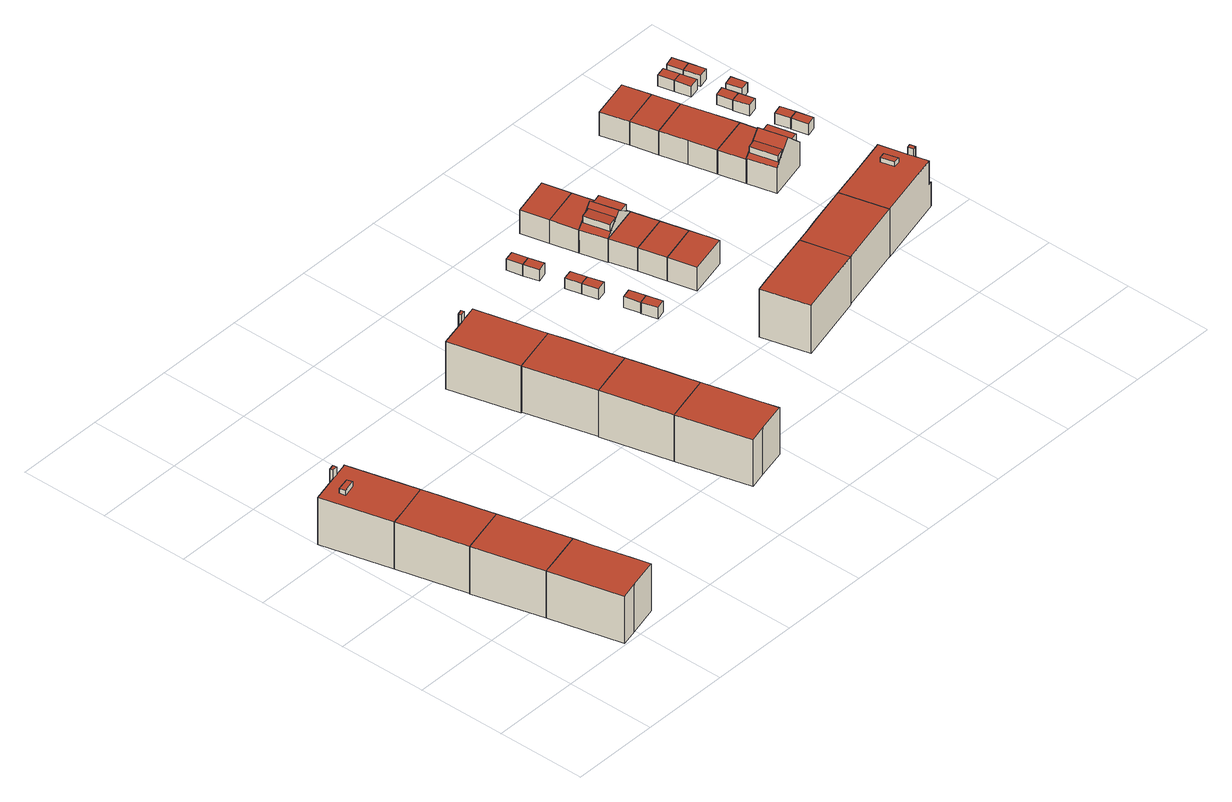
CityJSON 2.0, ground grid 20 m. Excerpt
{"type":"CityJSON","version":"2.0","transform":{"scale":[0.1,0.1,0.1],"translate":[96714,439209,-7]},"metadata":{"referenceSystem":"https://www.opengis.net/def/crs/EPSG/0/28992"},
"CityObjects":{
"building1":{"type":"Building","attributes":{"measuredHeight":11.53,"yearOfConstruction":1963},"address":[{"CountryName":"Nederland","LocalityName":"Rotterdam","ThoroughfareNumber":"136-138","ThoroughfareName":"Philip Vingboonsstraat","PostalCode":"3067ZD"}],"geometry":[{"type":"Solid","lod":"2","boundaries":[[[[0,1,2,3,4,5,6,7]],[[8,9,10,11,12,13,14,15]],[[5,4,11,10]],[[4,3,12,11]],[[6,5,10,9]],[[7,6,9,8]],[[0,7,8,15]],[[15,14,1,0]],[[14,13,2,1]],[[13,12,3,2]]]],"semantics":{"surfaces":[{"type":"GroundSurface"},{"type":"RoofSurface"},{"type":"WallSurface"}],"values":[[0,1,2,2,2,2,2,2,2,2]]}}]},
"building2":{"type":"Building","attributes":{"measuredHeight":11.53,"yearOfConstruction":1963},"address":[{"CountryName":"Nederland","LocalityName":"Rotterdam","ThoroughfareNumber":"128-124","ThoroughfareName":"Philip Vingboonsstraat","PostalCode":"3067ZD"}],"geometry":[{"type":"Solid","lod":"2","boundaries":[[[[5,4,3,16,17,18,19,20]],[[21,22,23,24,25,12,11,10]],[[20,19,22,21]],[[5,20,21,10]],[[19,18,23,22]],[[10,11,4,5]],[[11,12,3,4]],[[12,25,16,3]],[[17,16,25,24]],[[18,17,24,23]]]],"semantics":{"surfaces":[{"type":"GroundSurface"},{"type":"RoofSurface"},{"type":"WallSurface"}],"values":[[0,1,2,2,2,2,2,2,2,2]]}}]},
"building3":{"type":"Building","attributes":{"measuredHeight":11.46,"yearOfConstruction":1963},"address":[{"CountryName":"Nederland","LocalityName":"Rotterdam","ThoroughfareNumber":"104-100","ThoroughfareName":"Philip Vingboonsstraat","PostalCode":"3067ZD"}],"geometry":[{"type":"Solid","lod":"2","boundaries":[[[[26,27,28,29,30,31,32,33]],[[34,35,36,37,38,25,24,23]],[[33,32,35,34]],[[26,33,34,23]],[[32,31,36,35]],[[23,24,27,26]],[[24,25,28,27]],[[25,38,29,28]],[[30,29,38,37]],[[31,30,37,36]]]],"semantics":{"surfaces":[{"type":"GroundSurface"},{"type":"RoofSurface"},{"type":"WallSurface"}],"values":[[0,1,2,2,2,2,2,2,2,2]]}}]},
"building4":{"type":"Building","attributes":{"measuredHeight":13.37,"yearOfConstruction":1963},"address":[{"CountryName":"Nederland","LocalityName":"Rotterdam","ThoroughfareNumber":"98-86","ThoroughfareName":"Philip Vingboonsstraat","PostalCode":"3067ZD"}],"geometry":[{"type":"Solid","lod":"2","boundaries":[[[[39,40,41,31,30,29,42,43,44,45,46,47]],[[48,49,50,51]],[[52,53,54,55,56,38,37,36,57,58],[59,60,61,62]],[[63,64,65,66]],[[50,49,61,60]],[[51,50,60,59]],[[59,62,48,51]],[[62,61,49,48]],[[66,65,55,54]],[[41,40,58,57]],[[31,41,57,36]],[[36,37,30,31]],[[37,38,29,30]],[[38,56,42,29]],[[43,42,56,55]],[[45,44,64,63]],[[47,46,54,53]],[[39,47,53,52]],[[40,39,52,58]],[[55,65,64,44,43]],[[54,46,45,63,66]]]],"semantics":{"surfaces":[{"type":"GroundSurface"},{"type":"RoofSurface"},{"type":"WallSurface"}],"values":[[0,1,1,1,2,2,2,2,2,2,2,2,2,2,2,2,2,2,2,2,2]]}}]},
"building5":{"type":"Building","attributes":{"measuredHeight":2.8,"yearOfConstruction":1963},"address":[{"CountryName":"Nederland","LocalityName":"Rotterdam"}],"geometry":[{"type":"Solid","lod":"2","boundaries":[[[[67,68,69,70]],[[71,72,73,74]],[[73,72,69,68]],[[70,69,72,71]],[[67,70,71,74]],[[74,73,68,67]]]],"semantics":{"surfaces":[{"type":"GroundSurface"},{"type":"RoofSurface"},{"type":"WallSurface"}],"values":[[0,1,2,2,2,2]]}}]},
"building6":{"type":"Building","attributes":{"measuredHeight":11.37,"yearOfConstruction":1963},"address":[{"CountryName":"Nederland","LocalityName":"Rotterdam","ThoroughfareNumber":"68-72","ThoroughfareName":"Philip Vingboonsstraat","PostalCode":"3067ZC"}],"geometry":[{"type":"Solid","lod":"2","boundaries":[[[[75,76,77,78,79,80,81,82]],[[83,84,85,86,87,88,89,90]],[[80,79,86,85]],[[79,78,87,86]],[[81,80,85,84]],[[82,81,84,83]],[[75,82,83,90]],[[90,89,76,75]],[[89,88,77,76]],[[88,87,78,77]]]],"semantics":{"surfaces":[{"type":"GroundSurface"},{"type":"RoofSurface"},{"type":"WallSurface"}],"values":[[0,1,2,2,2,2,2,2,2,2]]}}]},
"building7":{"type":"Building","attributes":{"measuredHeight":11.37,"yearOfConstruction":1963},"address":[{"CountryName":"Nederland","LocalityName":"Rotterdam","ThoroughfareNumber":"60-54","ThoroughfareName":"Philip Vingboonsstraat","PostalCode":"3067ZC"}],"geometry":[{"type":"Solid","lod":"2","boundaries":[[[[91,80,79,78,92,93,94,95]],[[96,97,98,99,87,86,85,100]],[[91,95,96,100]],[[80,91,100,85]],[[95,94,97,96]],[[85,86,79,80]],[[86,87,78,79]],[[87,99,92,78]],[[93,92,99,98]],[[94,93,98,97]]]],"semantics":{"surfaces":[{"type":"GroundSurface"},{"type":"RoofSurface"},{"type":"WallSurface"}],"values":[[0,1,2,2,2,2,2,2,2,2]]}}]},
"building8":{"type":"Building","attributes":{"measuredHeight":11.25,"yearOfConstruction":1963},"address":[{"CountryName":"Nederland","LocalityName":"Rotterdam","ThoroughfareNumber":"40-42","ThoroughfareName":"Philip Vingboonsstraat","PostalCode":"3067ZC"}],"geometry":[{"type":"Solid","lod":"2","boundaries":[[[[101,102,103,104,105,106,107,108]],[[109,110,111,112,113,99,98,97]],[[106,105,112,111]],[[105,104,113,112]],[[107,106,111,110]],[[108,107,110,109]],[[101,108,109,97]],[[97,98,102,101]],[[98,99,103,102]],[[99,113,104,103]]]],"semantics":{"surfaces":[{"type":"GroundSurface"},{"type":"RoofSurface"},{"type":"WallSurface"}],"values":[[0,1,2,2,2,2,2,2,2,2]]}}]},
"building9":{"type":"Building","attributes":{"measuredHeight":13.31,"yearOfConstruction":1963},"address":[{"CountryName":"Nederland","LocalityName":"Rotterdam","ThoroughfareNumber":"26-30","ThoroughfareName":"Philip Vingboonsstraat","PostalCode":"3067ZC"}],"geometry":[{"type":"Solid","lod":"2","boundaries":[[[[114,115,116,117,118,119,120,121,122,123,124,125]],[[126,127,128,129,130,113,112,111,131,132]],[[133,134,135,136]],[[136,135,129,128]],[[116,115,132,131]],[[117,116,131,111]],[[111,112,118,117]],[[112,113,119,118]],[[113,130,120,119]],[[121,120,130,129]],[[123,122,134,133]],[[125,124,128,127]],[[114,125,127,126]],[[115,114,126,132]],[[129,135,134,122,121]],[[128,124,123,133,136]]]],"semantics":{"surfaces":[{"type":"GroundSurface"},{"type":"RoofSurface"},{"type":"WallSurface"}],"values":[[0,1,1,2,2,2,2,2,2,2,2,2,2,2,2,2]]}}]},
"building10":{"type":"Building","attributes":{"measuredHeight":2.75,"yearOfConstruction":1963},"address":[{"CountryName":"Nederland","LocalityName":"Rotterdam"}],"geometry":[{"type":"Solid","lod":"2","boundaries":[[[[137,138,139,140]],[[141,142,143,144]],[[143,142,139,138]],[[140,139,142,141]],[[137,140,141,144]],[[144,143,138,137]]]],"semantics":{"surfaces":[{"type":"GroundSurface"},{"type":"RoofSurface"},{"type":"WallSurface"}],"values":[[0,1,2,2,2,2]]}}]},
"building11":{"type":"Building","attributes":{"measuredHeight":2.69,"yearOfConstruction":1964},"address":[{"CountryName":"Nederland","LocalityName":"Rotterdam"}],"geometry":[{"type":"Solid","lod":"2","boundaries":[[[[145,146,147,148]],[[149,150,151,152]],[[148,147,150,149]],[[145,148,149,152]],[[152,151,146,145]],[[151,150,147,146]]]],"semantics":{"surfaces":[{"type":"GroundSurface"},{"type":"RoofSurface"},{"type":"WallSurface"}],"values":[[0,1,2,2,2,2]]}}]},
"building12":{"type":"Building","attributes":{"measuredHeight":2.66,"yearOfConstruction":1964},"address":[{"CountryName":"Nederland","LocalityName":"Rotterdam"}],"geometry":[{"type":"Solid","lod":"2","boundaries":[[[[153,154,155,156]],[[157,158,150,149]],[[150,158,155,154]],[[156,155,158,157]],[[153,156,157,149]],[[149,150,154,153]]]],"semantics":{"surfaces":[{"type":"GroundSurface"},{"type":"RoofSurface"},{"type":"WallSurface"}],"values":[[0,1,2,2,2,2]]}}]},
"building13":{"type":"Building","attributes":{"measuredHeight":2.65,"yearOfConstruction":1964},"address":[{"CountryName":"Nederland","LocalityName":"Rotterdam"}],"geometry":[{"type":"Solid","lod":"2","boundaries":[[[[159,160,161,162]],[[163,164,165,166]],[[162,161,164,163]],[[159,162,163,166]],[[166,165,160,159]],[[165,164,161,160]]]],"semantics":{"surfaces":[{"type":"GroundSurface"},{"type":"RoofSurface"},{"type":"WallSurface"}],"values":[[0,1,2,2,2,2]]}}]},
"building14":{"type":"Building","attributes":{"measuredHeight":2.65,"yearOfConstruction":1964},"address":[{"CountryName":"Nederland","LocalityName":"Rotterdam"}],"geometry":[{"type":"Solid","lod":"2","boundaries":[[[[162,161,167,168]],[[169,170,164,163]],[[168,167,170,169]],[[162,168,169,163]],[[163,164,161,162]],[[164,170,167,161]]]],"semantics":{"surfaces":[{"type":"GroundSurface"},{"type":"RoofSurface"},{"type":"WallSurface"}],"values":[[0,1,2,2,2,2]]}}]},
"building15":{"type":"Building","attributes":{"measuredHeight":2.7,"yearOfConstruction":1964},"address":[{"CountryName":"Nederland","LocalityName":"Rotterdam"}],"geometry":[{"type":"Solid","lod":"2","boundaries":[[[[171,172,173,174]],[[175,176,177,178]],[[174,173,176,175]],[[171,174,175,178]],[[178,177,172,171]],[[177,176,173,172]]]],"semantics":{"surfaces":[{"type":"GroundSurface"},{"type":"RoofSurface"},{"type":"WallSurface"}],"values":[[0,1,2,2,2,2]]}}]},
"building16":{"type":"Building","attributes":{"measuredHeight":2.7,"yearOfConstruction":1964},"address":[{"CountryName":"Nederland","LocalityName":"Rotterdam"}],"geometry":[{"type":"Solid","lod":"2","boundaries":[[[[174,173,179,180]],[[181,182,176,175]],[[180,179,182,181]],[[174,180,181,175]],[[175,176,173,174]],[[176,182,179,173]]]],"semantics":{"surfaces":[{"type":"GroundSurface"},{"type":"RoofSurface"},{"type":"WallSurface"}],"values":[[0,1,2,2,2,2]]}}]},
"building17":{"type":"Building","attributes":{"measuredHeight":11.73,"yearOfConstruction":1971},"address":[{"CountryName":"Nederland","LocalityName":"Rotterdam","ThoroughfareNumber":"84-82","ThoroughfareName":"Vredeman de Vriesstraat","PostalCode":"3067ZL"}],"geometry":[{"type":"Solid","lod":"2","boundaries":[[[[183,184,185,186,187,188]],[[189,190,191,192,193,194]],[[192,191,186,185]],[[187,186,191,190]],[[188,187,190,189]],[[183,188,189,194]],[[184,183,194,193]],[[193,192,185,184]]]],"semantics":{"surfaces":[{"type":"GroundSurface"},{"type":"RoofSurface"},{"type":"WallSurface"}],"values":[[0,1,2,2,2,2,2,2]]}}]},
"building18":{"type":"Building","attributes":{"measuredHeight":5.78,"yearOfConstruction":1964},"address":[{"CountryName":"Nederland","LocalityName":"Rotterdam","ThoroughfareNumber":"86","ThoroughfareName":"Vredeman de Vriesstraat","PostalCode":"3067ZL"}],"geometry":[{"type":"Solid","lod":"2","boundaries":[[[[195,196,197,198]],[[199,200,201,202]],[[198,197,200,199]],[[195,198,199,202]],[[202,201,196,195]],[[201,200,197,196]]]],"semantics":{"surfaces":[{"type":"GroundSurface"},{"type":"RoofSurface"},{"type":"WallSurface"}],"values":[[0,1,2,2,2,2]]}}]},
"building19":{"type":"Building","attributes":{"measuredHeight":5.69,"yearOfConstruction":1964},"address":[{"CountryName":"Nederland","LocalityName":"Rotterdam","ThoroughfareNumber":"88","ThoroughfareName":"Vredeman de Vriesstraat","PostalCode":"3067ZL"}],"geometry":[{"type":"Solid","lod":"2","boundaries":[[[[203,204,205,206]],[[207,208,200,199]],[[206,205,208,207]],[[203,206,207,199]],[[199,200,204,203]],[[200,208,205,204]]]],"semantics":{"surfaces":[{"type":"GroundSurface"},{"type":"RoofSurface"},{"type":"WallSurface"}],"values":[[0,1,2,2,2,2]]}}]},
"building20":{"type":"Building","attributes":{"measuredHeight":5.69,"yearOfConstruction":1964},"address":[{"CountryName":"Nederland","LocalityName":"Rotterdam","ThoroughfareNumber":"90","ThoroughfareName":"Vredeman de Vriesstraat","PostalCode":"3067ZL"}],"geometry":[{"type":"Solid","lod":"2","boundaries":[[[[206,205,209,210]],[[211,212,208,207]],[[210,209,212,211]],[[206,210,211,207]],[[207,208,205,206]],[[208,212,209,205]]]],"semantics":{"surfaces":[{"type":"GroundSurface"},{"type":"RoofSurface"},{"type":"WallSurface"}],"values":[[0,1,2,2,2,2]]}}]},
"building21":{"type":"Building","attributes":{"measuredHeight":9.36,"yearOfConstruction":1964},"address":[{"CountryName":"Nederland","LocalityName":"Rotterdam","ThoroughfareNumber":"92","ThoroughfareName":"Vredeman de Vriesstraat","PostalCode":"3067ZL"}],"children":["building21-1","building21-2"],"geometry":[{"type":"Solid","lod":"2","boundaries":[[[[213,214,215,216]],[[217,218,212,219],[220,221,222,223]],[[224,217,219,211],[225,226,227,228]],[[224,216,215,218,217]],[[213,216,224,211]],[[211,219,212,214,213]],[[212,218,215,214]],[[223,229,230,220]],[[230,229,222,221]],[[220,230,221]],[[223,222,229]],[[231,227,226,232]],[[225,228,231,232]],[[231,228,227]],[[232,226,225]]]],"semantics":{"surfaces":[{"type":"GroundSurface"},{"type":"RoofSurface"},{"type":"WallSurface"}],"values":[[0,1,1,2,2,2,2,1,2,2,2,1,2,2,2]]}}]},
"building21-1":{"type":"BuildingInstallation","parents":["building21"],"geometry":[{"type":"MultiSurface","lod":"2","boundaries":[[[223,229,230,220]],[[223,222,229]],[[220,230,221]],[[230,229,222,221]]],"semantics":{"surfaces":[{"type":"RoofSurface"},{"type":"WallSurface"}],"values":[0,1,1,1]}}]},
"building21-2":{"type":"BuildingInstallation","parents":["building21"],"geometry":[{"type":"MultiSurface","lod":"2","boundaries":[[[231,227,226,232]],[[232,226,225]],[[231,228,227]],[[225,228,231,232]]],"semantics":{"surfaces":[{"type":"RoofSurface"},{"type":"WallSurface"}],"values":[0,1,1,1]}}]},
"building22":{"type":"Building","attributes":{"measuredHeight":5.77,"yearOfConstruction":1964},"address":[{"CountryName":"Nederland","LocalityName":"Rotterdam","ThoroughfareNumber":"94","ThoroughfareName":"Vredeman de Vriesstraat","PostalCode":"3067ZL"}],"geometry":[{"type":"Solid","lod":"2","boundaries":[[[[216,215,233,234]],[[235,236,218,224]],[[216,234,235,224]],[[224,218,215,216]],[[218,236,233,215]],[[234,233,236,235]]]],"semantics":{"surfaces":[{"type":"GroundSurface"},{"type":"RoofSurface"},{"type":"WallSurface"}],"values":[[0,1,2,2,2,2]]}}]},
"building23":{"type":"Building","attributes":{"measuredHeight":5.76,"yearOfConstruction":1964},"address":[{"CountryName":"Nederland","LocalityName":"Rotterdam","ThoroughfareNumber":"96","ThoroughfareName":"Vredeman de Vriesstraat","PostalCode":"3067ZL"}],"geometry":[{"type":"Solid","lod":"2","boundaries":[[[[234,233,237,238]],[[239,240,236,235]],[[236,240,237,233]],[[238,237,240,239]],[[234,238,239,235]],[[235,236,233,234]]]],"semantics":{"surfaces":[{"type":"GroundSurface"},{"type":"RoofSurface"},{"type":"WallSurface"}],"values":[[0,1,2,2,2,2]]}}]},
"building24":{"type":"Building","attributes":{"measuredHeight":11.46,"yearOfConstruction":1964},"address":[{"CountryName":"Nederland","LocalityName":"Rotterdam","ThoroughfareNumber":"72-64","ThoroughfareName":"Vredeman de Vriesstraat","PostalCode":"3067ZL"}],"geometry":[{"type":"Solid","lod":"2","boundaries":[[[[241,242,243,244]],[[245,246,247,248,242,241]],[[244,243,194,193,249,250]],[[242,248,194,243]],[[245,241,244,250]],[[246,245,250,249]],[[249,193,247,246]],[[193,194,248,247]]]],"semantics":{"surfaces":[{"type":"WallSurface"},{"type":"GroundSurface"},{"type":"RoofSurface"}],"values":[[0,1,2,0,0,0,0,0]]}}]},
"building25":{"type":"Building","attributes":{"measuredHeight":13.42,"yearOfConstruction":1964},"address":[{"CountryName":"Nederland","LocalityName":"Rotterdam","ThoroughfareNumber":"50-52","ThoroughfareName":"Vredeman de Vriesstraat","PostalCode":"3067ZL"}],"geometry":[{"type":"Solid","lod":"2","boundaries":[[[[251,252,253,254,255,256,257,258,259,260,261,262]],[[263,264,265,266]],[[267,268,269,270]],[[271,272,273,274,250,249,275,276,277],[278,279,280,281]],[[282,283,284,285]],[[266,265,279,278]],[[278,281,263,266]],[[281,280,264,263]],[[265,264,280,279]],[[269,268,276,275]],[[268,253,252,277,276]],[[284,283,271,277]],[[258,257,250,274]],[[259,258,274,273]],[[260,259,273,272]],[[261,260,272,271]],[[251,262,282,285]],[[254,253,268,267]],[[255,254,267,270]],[[269,275,249,256,255,270]],[[249,250,257,256]],[[282,262,261,271,283]],[[285,284,277,252,251]]]],"semantics":{"surfaces":[{"type":"GroundSurface"},{"type":"RoofSurface"},{"type":"WallSurface"}],"values":[[0,1,1,1,1,2,2,2,2,2,2,2,2,2,2,2,2,2,2,2,2,2,2]]}}]},
"building26":{"type":"Building","attributes":{"measuredHeight":10.34,"yearOfConstruction":1963},"address":[{"CountryName":"Nederland","LocalityName":"Rotterdam","ThoroughfareNumber":"15","ThoroughfareName":"Vredeman de Vriesstraat","PostalCode":"3067ZJ"}],"children":["building26-1","building26-2"],"geometry":[{"type":"Solid","lod":"2","boundaries":[[[[286,287,288,289]],[[290,291,292,293],[294,295,296,297]],[[291,298,299,292],[300,301,302,303]],[[290,289,288,298,291]],[[286,289,290,293]],[[293,292,299,287,286]],[[299,298,288,287]],[[304,296,295,305]],[[294,297,304,305]],[[305,295,294]],[[304,297,296]],[[303,306,307,300]],[[307,306,302,301]],[[303,302,306]],[[300,307,301]]]],"semantics":{"surfaces":[{"type":"GroundSurface"},{"type":"RoofSurface"},{"type":"WallSurface"}],"values":[[0,1,1,2,2,2,2,1,2,2,2,1,2,2,2]]}}]},
"building26-1":{"type":"BuildingInstallation","parents":["building26"],"geometry":[{"type":"MultiSurface","lod":"2","boundaries":[[[304,296,295,305]],[[304,297,296]],[[305,295,294]],[[294,297,304,305]]],"semantics":{"surfaces":[{"type":"RoofSurface"},{"type":"WallSurface"}],"values":[0,1,1,1]}}]},
"building26-2":{"type":"BuildingInstallation","parents":["building26"],"geometry":[{"type":"MultiSurface","lod":"2","boundaries":[[[303,302,306]],[[307,306,302,301]],[[303,306,307,300]],[[300,307,301]]],"semantics":{"surfaces":[{"type":"WallSurface"},{"type":"RoofSurface"}],"values":[0,0,1,0]}}]},
"building27":{"type":"Building","attributes":{"measuredHeight":5.9,"yearOfConstruction":1963},"address":[{"CountryName":"Nederland","LocalityName":"Rotterdam","ThoroughfareNumber":"17","ThoroughfareName":"Vredeman de Vriesstraat","PostalCode":"3067ZJ"}],"geometry":[{"type":"Solid","lod":"2","boundaries":[[[[289,288,308,309]],[[310,311,312,290]],[[309,308,311,310]],[[289,309,310,290]],[[290,312,288,289]],[[312,311,308,288]]]],"semantics":{"surfaces":[{"type":"GroundSurface"},{"type":"RoofSurface"},{"type":"WallSurface"}],"values":[[0,1,2,2,2,2]]}}]},
"building28":{"type":"Building","attributes":{"measuredHeight":5.83,"yearOfConstruction":1964},"address":[{"CountryName":"Nederland","LocalityName":"Rotterdam","ThoroughfareNumber":"21-19","ThoroughfareName":"Vredeman de Vriesstraat","PostalCode":"3067ZJ"}],"geometry":[{"type":"Solid","lod":"2","boundaries":[[[[313,314,315,316,317,318]],[[319,320,321,322,311,310]],[[313,318,319,310]],[[318,317,320,319]],[[310,311,314,313]],[[311,322,315,314]],[[322,321,316,315]],[[317,316,321,320]]]],"semantics":{"surfaces":[{"type":"GroundSurface"},{"type":"RoofSurface"},{"type":"WallSurface"}],"values":[[0,1,2,2,2,2,2,2]]}}]},
"building29":{"type":"Building","attributes":{"measuredHeight":5.83,"yearOfConstruction":1964},"address":[{"CountryName":"Nederland","LocalityName":"Rotterdam","ThoroughfareNumber":"23","ThoroughfareName":"Vredeman de Vriesstraat","PostalCode":"3067ZJ"}],"geometry":[{"type":"Solid","lod":"2","boundaries":[[[[317,316,323,324]],[[325,326,321,320]],[[324,323,326,325]],[[317,324,325,320]],[[320,321,316,317]],[[321,326,323,316]]]],"semantics":{"surfaces":[{"type":"GroundSurface"},{"type":"RoofSurface"},{"type":"WallSurface"}],"values":[[0,1,2,2,2,2]]}}]},
"building30":{"type":"Building","attributes":{"measuredHeight":5.86,"yearOfConstruction":1964},"address":[{"CountryName":"Nederland","LocalityName":"Rotterdam","ThoroughfareNumber":"25","ThoroughfareName":"Vredeman de Vriesstraat","PostalCode":"3067ZJ"}],"geometry":[{"type":"Solid","lod":"2","boundaries":[[[[324,323,327,328]],[[329,330,326,325]],[[326,330,327,323]],[[328,327,330,329]],[[324,328,329,325]],[[325,326,323,324]]]],"semantics":{"surfaces":[{"type":"GroundSurface"},{"type":"RoofSurface"},{"type":"WallSurface"}],"values":[[0,1,2,2,2,2]]}}]},
"building31":{"type":"Building","attributes":{"measuredHeight":2.71,"yearOfConstruction":1963},"address":[{"CountryName":"Nederland","LocalityName":"Rotterdam"}],"geometry":[{"type":"Solid","lod":"2","boundaries":[[[[331,332,333,334]],[[335,336,337,338]],[[334,333,336,335]],[[331,334,335,338]],[[338,337,332,331]],[[337,336,333,332]]]],"semantics":{"surfaces":[{"type":"GroundSurface"},{"type":"RoofSurface"},{"type":"WallSurface"}],"values":[[0,1,2,2,2,2]]}}]},
"building32":{"type":"Building","attributes":{"measuredHeight":2.63,"yearOfConstruction":1963},"address":[{"CountryName":"Nederland","LocalityName":"Rotterdam"}],"geometry":[{"type":"Solid","lod":"2","boundaries":[[[[339,340,341,342]],[[343,344,336,335]],[[336,344,341,340]],[[342,341,344,343]],[[339,342,343,335]],[[335,336,340,339]]]],"semantics":{"surfaces":[{"type":"GroundSurface"},{"type":"RoofSurface"},{"type":"WallSurface"}],"values":[[0,1,2,2,2,2]]}}]},
"building33":{"type":"Building","attributes":{"measuredHeight":2.63,"yearOfConstruction":1964},"address":[{"CountryName":"Nederland","LocalityName":"Rotterdam"}],"geometry":[{"type":"Solid","lod":"2","boundaries":[[[[345,346,347,348]],[[349,350,351,352]],[[345,348,349,352]],[[352,351,346,345]],[[351,350,347,346]],[[348,347,350,349]]]],"semantics":{"surfaces":[{"type":"GroundSurface"},{"type":"RoofSurface"},{"type":"WallSurface"}],"values":[[0,1,2,2,2,2]]}}]},
"building34":{"type":"Building","attributes":{"measuredHeight":2.6,"yearOfConstruction":1963},"address":[{"CountryName":"Nederland","LocalityName":"Rotterdam"}],"geometry":[{"type":"Solid","lod":"2","boundaries":[[[[353,354,355,356]],[[357,358,350,349]],[[350,358,355,354]],[[356,355,358,357]],[[353,356,357,349]],[[349,350,354,353]]]],"semantics":{"surfaces":[{"type":"GroundSurface"},{"type":"RoofSurface"},{"type":"WallSurface"}],"values":[[0,1,2,2,2,2]]}}]},
"building35":{"type":"Building","attributes":{"measuredHeight":2.64,"yearOfConstruction":1964},"address":[{"CountryName":"Nederland","LocalityName":"Rotterdam"}],"geometry":[{"type":"Solid","lod":"2","boundaries":[[[[359,360,361,362]],[[363,364,365,366]],[[362,361,364,363]],[[359,362,363,366]],[[366,365,360,359]],[[365,364,361,360]]]],"semantics":{"surfaces":[{"type":"GroundSurface"},{"type":"RoofSurface"},{"type":"WallSurface"}],"values":[[0,1,2,2,2,2]]}}]},
"building36":{"type":"Building","attributes":{"measuredHeight":2.64,"yearOfConstruction":1964},"address":[{"CountryName":"Nederland","LocalityName":"Rotterdam"}],"geometry":[{"type":"Solid","lod":"2","boundaries":[[[[362,361,367,368]],[[369,370,364,363]],[[368,367,370,369]],[[362,368,369,363]],[[363,364,361,362]],[[364,370,367,361]]]],"semantics":{"surfaces":[{"type":"GroundSurface"},{"type":"RoofSurface"},{"type":"WallSurface"}],"values":[[0,1,2,2,2,2]]}}]},
"building37":{"type":"Building","attributes":{"measuredHeight":2.55,"yearOfConstruction":1963},"address":[{"CountryName":"Nederland","LocalityName":"Rotterdam"}],"geometry":[{"type":"Solid","lod":"2","boundaries":[[[[371,372,373,374]],[[375,376,377,378]],[[374,373,376,375]],[[371,374,375,378]],[[378,377,372,371]],[[377,376,373,372]]]],"semantics":{"surfaces":[{"type":"GroundSurface"},{"type":"RoofSurface"},{"type":"WallSurface"}],"values":[[0,1,2,2,2,2]]}}]},
"building38":{"type":"Building","attributes":{"measuredHeight":2.61,"yearOfConstruction":1963},"address":[{"CountryName":"Nederland","LocalityName":"Rotterdam"}],"geometry":[{"type":"Solid","lod":"2","boundaries":[[[[379,380,381,382]],[[383,384,385,386]],[[382,381,384,383]],[[379,382,383,386]],[[386,385,380,379]],[[385,384,381,380]]]],"semantics":{"surfaces":[{"type":"GroundSurface"},{"type":"RoofSurface"},{"type":"WallSurface"}],"values":[[0,1,2,2,2,2]]}}]},
"building39":{"type":"Building","attributes":{"measuredHeight":2.61,"yearOfConstruction":1963},"address":[{"CountryName":"Nederland","LocalityName":"Rotterdam"}],"geometry":[{"type":"Solid","lod":"2","boundaries":[[[[382,381,387,388]],[[389,390,384,383]],[[388,387,390,389]],[[382,388,389,383]],[[383,384,381,382]],[[384,390,387,381]]]],"semantics":{"surfaces":[{"type":"GroundSurface"},{"type":"RoofSurface"},{"type":"WallSurface"}],"values":[[0,1,2,2,2,2]]}}]}
},
"vertices":[
[266,30,7],[198,13,7],[159,3,7],[119,166,7],[158,175,7],[226,192,7],[235,153,7],[256,71,7],[256,71,122],[235,153,122],[226,192,122],[158,175,122],[119,166,122],[159,3,122],[198,13,122],[266,30,122],
[79,323,7],[118,333,7],[186,350,7],[196,311,7],[216,231,7],[216,231,122],[196,311,122],[186,350,122],[118,333,122],[79,323,122],
[186,350,8],[118,333,8],[79,323,8],[40,479,8],[79,489,8],[147,507,8],[157,468,8],[176,389,8],[176,389,122],[157,468,122],[147,507,122],[79,489,122],[40,479,122],
[100,662,8],[107,664,8],[137,545,8],[0,637,8],[63,653,8],[61,660,8],[73,663,8],[75,655,8],[78,657,8],[66,622,133],[37,615,134],[40,602,134],[69,609,134],[100,662,122],[78,657,122],[75,655,122],[63,653,122],[0,637,122],[137,545,122],[107,664,122],[69,609,122],[40,602,122],[37,615,122],[66,622,122],[73,663,142],[61,660,142],[63,653,142],[75,655,142],
[100,662,9],[78,657,9],[76,665,9],[98,670,9],[98,670,36],[76,665,37],[78,657,37],[100,662,36],
[781,159,9],[714,142,9],[674,132,9],[633,295,9],[673,305,9],[740,322,9],[750,283,9],[771,200,9],[771,200,122],[750,283,122],[740,322,122],[673,305,122],[633,295,122],[674,132,122],[714,142,122],[781,159,122],
[730,360,9],[594,451,9],[633,461,9],[701,478,9],[711,439,9],[711,439,122],[701,478,122],[633,461,122],[594,451,122],[730,360,122],
[701,478,10],[633,461,10],[594,451,10],[554,610,10],[593,620,10],[661,637,10],[671,599,10],[691,517,10],[691,517,122],[671,599,122],[661,637,122],[593,620,122],[554,610,122],
[614,791,7],[622,793,7],[651,676,7],[661,637,7],[593,620,7],[554,610,7],[515,766,7],[578,781,7],[576,788,7],[587,792,7],[589,785,7],[592,785,7],[614,791,122],[592,785,122],[589,785,122],[578,781,122],[515,766,122],[651,676,122],[622,793,122],[587,792,140],[576,788,140],[578,781,140],[589,785,140],
[614,791,9],[592,785,9],[590,794,9],[612,800,9],[612,800,36],[590,794,36],[592,785,36],[614,791,36],
[960,609,8],[938,603,8],[929,638,8],[951,644,8],[951,644,35],[929,638,35],[938,603,35],[960,609,35],
[951,644,9],[929,638,9],[920,674,9],[942,680,9],[942,680,35],[920,674,35],
[929,730,9],[907,725,9],[898,760,9],[920,765,9],[920,765,35],[898,760,35],[907,725,35],[929,730,35],
[889,795,9],[911,800,9],[911,800,35],[889,795,35],
[898,853,8],[876,847,8],[867,881,8],[889,887,8],[889,887,35],[867,881,35],[876,847,35],[898,853,35],
[859,916,8],[881,921,8],[881,921,35],[859,916,35],
[1186,464,6],[1212,358,6],[1052,317,6],[1025,424,6],[1056,432,6],[1091,441,6],[1091,441,123],[1056,432,123],[1025,424,123],[1052,317,123],[1212,358,123],[1186,464,123],
[1139,624,9],[1049,602,9],[1034,664,9],[1123,687,9],[1123,687,66],[1034,664,66],[1049,602,66],[1139,624,66],
[1123,687,10],[1034,664,10],[1019,725,10],[1108,747,10],[1108,747,66],[1019,725,66],
[1003,786,10],[1093,808,10],[1093,808,66],[1003,786,65],
[1093,808,9],[1003,786,9],[988,846,9],[1077,869,9],[1032,858,102],[988,846,65],[1048,797,102],[1036,796,93],[1014,790,75],[1000,847,75],[1022,852,93],[1077,869,65],[1081,808,75],[1059,802,92],[1045,859,92],[1067,865,74],[1000,847,91],[1014,790,91],[1067,865,91],[1081,808,91],
[973,907,9],[1062,929,9],[1062,929,66],[973,907,66],
[958,969,9],[1047,992,9],[1047,992,66],[958,969,66],
[1248,480,8],[1214,471,8],[1214,471,123],[1248,480,123],[1342,504,8],[1369,397,8],[1212,358,8],[1186,464,8],[1369,397,123],[1342,504,123],
[1527,471,7],[1519,469,7],[1522,460,7],[1530,462,7],[1536,440,7],[1369,397,7],[1342,504,7],[1371,511,7],[1405,519,7],[1501,543,7],[1516,481,7],[1524,483,7],[1478,508,134],[1464,505,134],[1472,475,134],[1486,478,134],[1530,462,65],[1522,460,65],[1528,438,65],[1536,440,65],[1516,481,123],[1501,543,123],[1405,519,123],[1371,511,123],[1528,438,123],[1522,460,123],[1519,469,123],[1486,478,123],[1472,475,123],[1464,505,123],[1478,508,123],[1524,483,141],[1516,481,141],[1519,469,141],[1527,471,141],
[1461,705,9],[1371,683,9],[1355,746,9],[1445,768,9],[1445,768,67],[1400,757,112],[1416,694,112],[1461,705,67],[1451,705,76],[1434,701,93],[1419,760,94],[1437,765,76],[1355,746,70],[1371,683,70],[1397,692,95],[1379,687,78],[1364,747,78],[1382,751,95],[1437,765,93],[1451,705,93],[1364,747,93],[1379,687,93],
[1340,806,9],[1430,828,9],[1430,828,68],[1340,806,68],[1355,746,67],
[1430,828,10],[1340,806,10],[1325,866,10],[1310,927,10],[1399,950,10],[1415,888,10],[1415,888,68],[1399,950,68],[1310,927,68],[1325,866,68],
[1295,988,10],[1384,1010,10],[1384,1010,68],[1295,988,68],
[1279,1050,10],[1368,1072,10],[1368,1072,68],[1279,1050,68],
[1565,761,8],[1544,755,8],[1535,792,8],[1556,797,8],[1556,797,35],[1535,792,35],[1544,755,35],[1565,761,35],
[1556,797,9],[1535,792,9],[1526,825,9],[1548,831,9],[1548,831,35],[1526,825,35],
[1535,882,9],[1513,876,9],[1504,911,9],[1526,916,9],[1526,916,35],[1504,911,35],[1513,876,35],[1535,882,35],
[1526,916,10],[1504,911,10],[1496,945,10],[1518,951,10],[1518,951,35],[1496,945,35],
[1506,1002,9],[1483,997,9],[1474,1033,9],[1497,1038,9],[1497,1038,35],[1474,1033,35],[1483,997,35],[1506,1002,35],
[1466,1067,9],[1488,1073,9],[1488,1073,35],[1466,1067,35],
[1562,925,10],[1541,920,10],[1532,954,10],[1554,960,10],[1554,960,35],[1532,954,35],[1541,920,35],[1562,925,35],
[1541,1011,9],[1519,1005,9],[1510,1041,9],[1532,1047,9],[1532,1047,35],[1510,1041,35],[1519,1005,35],[1541,1011,35],
[1502,1076,9],[1524,1082,9],[1524,1082,35],[1502,1076,35]
]}
